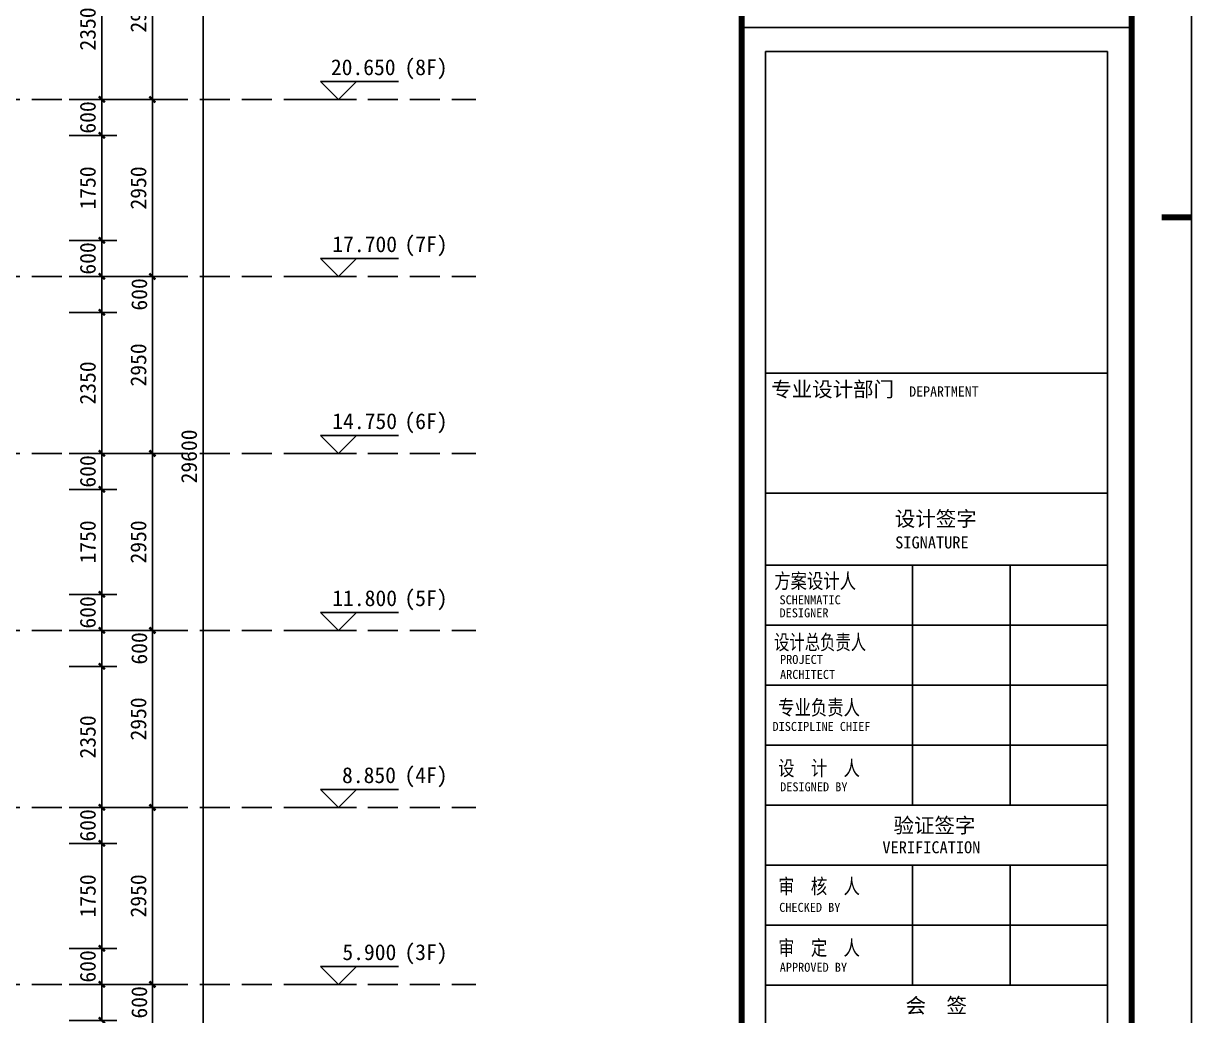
# Model space of a CAD drawing. Extents: x 646072 to 1012572, y -46617 to 16093.
# Drawn here: x 804852 to 824372, y -30172 to -13635 of the extents above; entities that cross this region are included whole.
import ezdxf

# ---------------------------------------------------------------- set-up
doc = ezdxf.new("R2010")
doc.units = 0
doc.header["$LTSCALE"] = 1000
doc.header["$MEASUREMENT"] = 0
for name, pattern in [('3#楼-HZS$0$3#楼-HZS$0$__DASH', [0.35, 0.25, -0.1]), ('3#楼-HZS$0$DOTE', [2.42, 2, -0.2, 0.02, -0.2]), ('DASH', [0.35, 0.25, -0.1])]:
    doc.linetypes.add(name, pattern=pattern)
doc.layers.get('Defpoints').update_dxf_attribs({"color": 4, "linetype": 'DASH'})
for name, color, linetype in [('3#楼-HZS$0$3#楼-HZS$0$DIM_ELEV', 3, 'Continuous'), ('3#楼-HZS$0$3#楼-HZS$0$DOTE', 1, '3#楼-HZS$0$DOTE'), ('3#楼-HZS$0$3#楼-HZS$0$PUB_DIM', 3, 'Continuous'), ('3#楼-HZS$0$3#楼-HZS$0$PUB_TEXT', 7, 'Continuous'), ('A1-无手签$0$A-ANNO-TTLB', 7, 'Continuous'), ('图签$0$A-ANNO-TTLB', 7, 'Continuous')]:
    doc.layers.add(name, color=color, linetype=linetype)
doc.layers.add('图签$0$HIDDENLINE', color=250, linetype='Continuous', plot=False)
doc.styles.add('3#楼-HZS$0$3#楼-HZS$0$_TCH_DIM', font='')
doc.styles.add('3#楼-HZS$0$3#楼-HZS$0$_TCH_DIM_T3', font='')
doc.styles.add('图签$0$楷体', font='simkai.ttf')
doc.styles.add('图签$0$黑体', font='simhei.ttf')
doc.styles.get('3#楼-HZS$0$3#楼-HZS$0$_TCH_DIM').set_extended_font_data('SimSun')
doc.styles.get('3#楼-HZS$0$3#楼-HZS$0$_TCH_DIM_T3').set_extended_font_data('SimSun')
doc.dimstyles.new('3#楼-HZS$0$3#楼-HZS$0$_TCH_ARCH&&100', dxfattribs={"dimtxt": 264.345992, "dimasz": 100, "dimexe": 250, "dimexo": 300, "dimgap": 100, "dimtad": 1, "dimdec": 0, "dimzin": 0, "dimdsep": 46, "dimtxsty": '3#楼-HZS$0$3#楼-HZS$0$_TCH_DIM_T3', "dimblk": '3#楼-HZS$0$3#楼-HZS$0$_ArchTick', "dimcen": 0.09, "dimclrt": 7, "dimazin": 2, "dimtfac": 1, "dimtdec": 0, "dimtix": 1, "dimtmove": 2, "dimatfit": 3, "dimfxl": 100, "dimtolj": 1, "dimtzin": 0, "dimarcsym": 0})

# ---------------------------------------------------------------- blocks, each defined once
blk = doc.blocks.new('3#楼-HZS$0$3#楼-HZS$0$_ArchTick')
at = {"color": 0, "linetype": 'ByBlock', "const_width": 0.4}
blk.add_lwpolyline([(-0.5, -0.5), (0.5, 0.5)], dxfattribs=at)
blk = doc.blocks.new('*D719')
at = {"layer": '3#楼-HZS$0$3#楼-HZS$0$PUB_DIM', "color": 0, "lineweight": -2, "transparency": 16777216}
for p, q in [((806459, -11952), (807252, -11952)), ((807002, -14902), (807002, -11952)), ((806459, -14902), (807252, -14902))]:
    blk.add_line(p, q, dxfattribs=at)
at = {"layer": 'Defpoints', "color": 0, "transparency": 16777216}
for p in [(806159, -11952), (807002, -11952), (806159, -14902)]:
    blk.add_point(p, dxfattribs=at)
at = {"layer": '3#楼-HZS$0$3#楼-HZS$0$PUB_DIM', "color": 0, "lineweight": -2, "transparency": 16777216, "xscale": 100, "yscale": 100, "zscale": 100}
for p, rotation in [((807002, -11952), 90), ((807002, -14902), 270)]:
    blk.add_blockref('3#楼-HZS$0$3#楼-HZS$0$_ArchTick', p, dxfattribs=dict(at, rotation=rotation))
at = {"layer": '3#楼-HZS$0$3#楼-HZS$0$PUB_DIM', "color": 7, "transparency": 16777216, "insert": (806770, -13427), "char_height": 264.3, "attachment_point": 5, "rotation": 90, "style": '3#楼-HZS$0$3#楼-HZS$0$_TCH_DIM_T3'}
blk.add_mtext('\\A1;2950', dxfattribs=at)
blk = doc.blocks.new('*D720')
at = {"layer": '3#楼-HZS$0$3#楼-HZS$0$PUB_DIM', "color": 0, "lineweight": -2, "transparency": 16777216}
for p, q in [((806459, -14902), (807252, -14902)), ((807002, -17852), (807002, -14902)), ((806459, -17852), (807252, -17852))]:
    blk.add_line(p, q, dxfattribs=at)
at = {"layer": 'Defpoints', "color": 0, "transparency": 16777216}
for p in [(806159, -14902), (807002, -14902), (806159, -17852)]:
    blk.add_point(p, dxfattribs=at)
at = {"layer": '3#楼-HZS$0$3#楼-HZS$0$PUB_DIM', "color": 0, "lineweight": -2, "transparency": 16777216, "xscale": 100, "yscale": 100, "zscale": 100}
for p, rotation in [((807002, -14902), 90), ((807002, -17852), 270)]:
    blk.add_blockref('3#楼-HZS$0$3#楼-HZS$0$_ArchTick', p, dxfattribs=dict(at, rotation=rotation))
at = {"layer": '3#楼-HZS$0$3#楼-HZS$0$PUB_DIM', "color": 7, "transparency": 16777216, "insert": (806770, -16377), "char_height": 264.3, "attachment_point": 5, "rotation": 90, "style": '3#楼-HZS$0$3#楼-HZS$0$_TCH_DIM_T3'}
blk.add_mtext('\\A1;2950', dxfattribs=at)
blk = doc.blocks.new('*D721')
at = {"layer": '3#楼-HZS$0$3#楼-HZS$0$PUB_DIM', "color": 0, "lineweight": -2, "transparency": 16777216}
for p, q in [((806459, -17852), (807252, -17852)), ((807002, -20802), (807002, -17852)), ((806459, -20802), (807252, -20802))]:
    blk.add_line(p, q, dxfattribs=at)
at = {"layer": 'Defpoints', "color": 0, "transparency": 16777216}
for p in [(806159, -17852), (807002, -17852), (806159, -20802)]:
    blk.add_point(p, dxfattribs=at)
at = {"layer": '3#楼-HZS$0$3#楼-HZS$0$PUB_DIM', "color": 0, "lineweight": -2, "transparency": 16777216, "xscale": 100, "yscale": 100, "zscale": 100}
for p, rotation in [((807002, -17852), 90), ((807002, -20802), 270)]:
    blk.add_blockref('3#楼-HZS$0$3#楼-HZS$0$_ArchTick', p, dxfattribs=dict(at, rotation=rotation))
at = {"layer": '3#楼-HZS$0$3#楼-HZS$0$PUB_DIM', "color": 7, "transparency": 16777216, "insert": (806770, -19327), "char_height": 264.3, "attachment_point": 5, "rotation": 90, "style": '3#楼-HZS$0$3#楼-HZS$0$_TCH_DIM_T3'}
blk.add_mtext('\\A1;2950', dxfattribs=at)
blk = doc.blocks.new('*D722')
at = {"layer": '3#楼-HZS$0$3#楼-HZS$0$PUB_DIM', "color": 0, "lineweight": -2, "transparency": 16777216}
for p, q in [((806459, -20802), (807252, -20802)), ((807002, -23752), (807002, -20802)), ((806459, -23752), (807252, -23752))]:
    blk.add_line(p, q, dxfattribs=at)
at = {"layer": 'Defpoints', "color": 0, "transparency": 16777216}
for p in [(806159, -20802), (807002, -20802), (806159, -23752)]:
    blk.add_point(p, dxfattribs=at)
at = {"layer": '3#楼-HZS$0$3#楼-HZS$0$PUB_DIM', "color": 0, "lineweight": -2, "transparency": 16777216, "xscale": 100, "yscale": 100, "zscale": 100}
for p, rotation in [((807002, -20802), 90), ((807002, -23752), 270)]:
    blk.add_blockref('3#楼-HZS$0$3#楼-HZS$0$_ArchTick', p, dxfattribs=dict(at, rotation=rotation))
at = {"layer": '3#楼-HZS$0$3#楼-HZS$0$PUB_DIM', "color": 7, "transparency": 16777216, "insert": (806770, -22277), "char_height": 264.3, "attachment_point": 5, "rotation": 90, "style": '3#楼-HZS$0$3#楼-HZS$0$_TCH_DIM_T3'}
blk.add_mtext('\\A1;2950', dxfattribs=at)
blk = doc.blocks.new('*D723')
at = {"layer": '3#楼-HZS$0$3#楼-HZS$0$PUB_DIM', "color": 0, "lineweight": -2, "transparency": 16777216}
for p, q in [((806459, -23752), (807252, -23752)), ((807002, -26702), (807002, -23752)), ((806459, -26702), (807252, -26702))]:
    blk.add_line(p, q, dxfattribs=at)
at = {"layer": 'Defpoints', "color": 0, "transparency": 16777216}
for p in [(806159, -23752), (807002, -23752), (806159, -26702)]:
    blk.add_point(p, dxfattribs=at)
at = {"layer": '3#楼-HZS$0$3#楼-HZS$0$PUB_DIM', "color": 0, "lineweight": -2, "transparency": 16777216, "xscale": 100, "yscale": 100, "zscale": 100}
for p, rotation in [((807002, -23752), 90), ((807002, -26702), 270)]:
    blk.add_blockref('3#楼-HZS$0$3#楼-HZS$0$_ArchTick', p, dxfattribs=dict(at, rotation=rotation))
at = {"layer": '3#楼-HZS$0$3#楼-HZS$0$PUB_DIM', "color": 7, "transparency": 16777216, "insert": (806770, -25227), "char_height": 264.3, "attachment_point": 5, "rotation": 90, "style": '3#楼-HZS$0$3#楼-HZS$0$_TCH_DIM_T3'}
blk.add_mtext('\\A1;2950', dxfattribs=at)
blk = doc.blocks.new('*D724')
at = {"layer": '3#楼-HZS$0$3#楼-HZS$0$PUB_DIM', "color": 0, "lineweight": -2, "transparency": 16777216}
for p, q in [((806459, -26702), (807252, -26702)), ((807002, -29652), (807002, -26702)), ((806459, -29652), (807252, -29652))]:
    blk.add_line(p, q, dxfattribs=at)
at = {"layer": 'Defpoints', "color": 0, "transparency": 16777216}
for p in [(806159, -26702), (807002, -26702), (806159, -29652)]:
    blk.add_point(p, dxfattribs=at)
at = {"layer": '3#楼-HZS$0$3#楼-HZS$0$PUB_DIM', "color": 0, "lineweight": -2, "transparency": 16777216, "xscale": 100, "yscale": 100, "zscale": 100}
for p, rotation in [((807002, -26702), 90), ((807002, -29652), 270)]:
    blk.add_blockref('3#楼-HZS$0$3#楼-HZS$0$_ArchTick', p, dxfattribs=dict(at, rotation=rotation))
at = {"layer": '3#楼-HZS$0$3#楼-HZS$0$PUB_DIM', "color": 7, "transparency": 16777216, "insert": (806770, -28177), "char_height": 264.3, "attachment_point": 5, "rotation": 90, "style": '3#楼-HZS$0$3#楼-HZS$0$_TCH_DIM_T3'}
blk.add_mtext('\\A1;2950', dxfattribs=at)
blk = doc.blocks.new('*D725')
at = {"layer": '3#楼-HZS$0$3#楼-HZS$0$PUB_DIM', "color": 0, "lineweight": -2, "transparency": 16777216}
for p, q in [((806459, -29652), (807252, -29652)), ((807002, -32602), (807002, -29652)), ((806459, -32602), (807252, -32602))]:
    blk.add_line(p, q, dxfattribs=at)
at = {"layer": 'Defpoints', "color": 0, "transparency": 16777216}
for p in [(806159, -29652), (807002, -29652), (806159, -32602)]:
    blk.add_point(p, dxfattribs=at)
at = {"layer": '3#楼-HZS$0$3#楼-HZS$0$PUB_DIM', "color": 0, "lineweight": -2, "transparency": 16777216, "xscale": 100, "yscale": 100, "zscale": 100}
for p, rotation in [((807002, -29652), 90), ((807002, -32602), 270)]:
    blk.add_blockref('3#楼-HZS$0$3#楼-HZS$0$_ArchTick', p, dxfattribs=dict(at, rotation=rotation))
at = {"layer": '3#楼-HZS$0$3#楼-HZS$0$PUB_DIM', "color": 7, "transparency": 16777216, "insert": (806770, -31127), "char_height": 264.3, "attachment_point": 5, "rotation": 90, "style": '3#楼-HZS$0$3#楼-HZS$0$_TCH_DIM_T3'}
blk.add_mtext('\\A1;2950', dxfattribs=at)
blk = doc.blocks.new('*D729')
at = {"layer": '3#楼-HZS$0$3#楼-HZS$0$PUB_DIM', "color": 0, "lineweight": -2, "transparency": 16777216}
for p, q in [((807302, -6052), (808096, -6052)), ((807846, -35652), (807846, -6052)), ((807302, -35652), (808096, -35652))]:
    blk.add_line(p, q, dxfattribs=at)
at = {"layer": 'Defpoints', "color": 0, "transparency": 16777216}
for p in [(807002, -6052), (807846, -6052), (807002, -35652)]:
    blk.add_point(p, dxfattribs=at)
at = {"layer": '3#楼-HZS$0$3#楼-HZS$0$PUB_DIM', "color": 0, "lineweight": -2, "transparency": 16777216, "xscale": 100, "yscale": 100, "zscale": 100}
for p, rotation in [((807846, -6052), 90), ((807846, -35652), 270)]:
    blk.add_blockref('3#楼-HZS$0$3#楼-HZS$0$_ArchTick', p, dxfattribs=dict(at, rotation=rotation))
at = {"layer": '3#楼-HZS$0$3#楼-HZS$0$PUB_DIM', "color": 7, "transparency": 16777216, "insert": (807614, -20852), "char_height": 264.3, "attachment_point": 5, "rotation": 90, "style": '3#楼-HZS$0$3#楼-HZS$0$_TCH_DIM_T3'}
blk.add_mtext('\\A1;29600', dxfattribs=at)
blk = doc.blocks.new('*D916')
at = {"layer": '3#楼-HZS$0$3#楼-HZS$0$PUB_DIM', "color": 0, "lineweight": -2, "transparency": 16777216}
for p, q in [((805615, -12552), (806409, -12552)), ((806159, -14902), (806159, -12552)), ((805615, -14902), (806409, -14902))]:
    blk.add_line(p, q, dxfattribs=at)
at = {"layer": 'Defpoints', "color": 0, "transparency": 16777216}
for p in [(805315, -12552), (806159, -12552), (805315, -14902)]:
    blk.add_point(p, dxfattribs=at)
at = {"layer": '3#楼-HZS$0$3#楼-HZS$0$PUB_DIM', "color": 0, "lineweight": -2, "transparency": 16777216, "xscale": 100, "yscale": 100, "zscale": 100}
for p, rotation in [((806159, -12552), 90), ((806159, -14902), 270)]:
    blk.add_blockref('3#楼-HZS$0$3#楼-HZS$0$_ArchTick', p, dxfattribs=dict(at, rotation=rotation))
at = {"layer": '3#楼-HZS$0$3#楼-HZS$0$PUB_DIM', "color": 7, "transparency": 16777216, "insert": (805926, -13727), "char_height": 264.3, "attachment_point": 5, "rotation": 90, "style": '3#楼-HZS$0$3#楼-HZS$0$_TCH_DIM_T3'}
blk.add_mtext('\\A1;2350', dxfattribs=at)
blk = doc.blocks.new('*D917')
at = {"layer": '3#楼-HZS$0$3#楼-HZS$0$PUB_DIM', "color": 0, "lineweight": -2, "transparency": 16777216}
for p, q in [((806159, -14902), (806159, -14802)), ((805615, -14902), (806409, -14902)), ((806159, -15502), (806159, -14902)), ((805615, -15502), (806409, -15502)), ((806159, -15502), (806159, -15602))]:
    blk.add_line(p, q, dxfattribs=at)
at = {"layer": 'Defpoints', "color": 0, "transparency": 16777216}
for p in [(805315, -14902), (806159, -14902), (805315, -15502)]:
    blk.add_point(p, dxfattribs=at)
at = {"layer": '3#楼-HZS$0$3#楼-HZS$0$PUB_DIM', "color": 0, "lineweight": -2, "transparency": 16777216, "xscale": 100, "yscale": 100, "zscale": 100}
for p, rotation in [((806159, -14902), 270), ((806159, -15502), 90)]:
    blk.add_blockref('3#楼-HZS$0$3#楼-HZS$0$_ArchTick', p, dxfattribs=dict(at, rotation=rotation))
at = {"layer": '3#楼-HZS$0$3#楼-HZS$0$PUB_DIM', "color": 7, "transparency": 16777216, "insert": (805926, -15202), "char_height": 264.3, "attachment_point": 5, "rotation": 90, "style": '3#楼-HZS$0$3#楼-HZS$0$_TCH_DIM_T3'}
blk.add_mtext('\\A1;600', dxfattribs=at)
blk = doc.blocks.new('*D918')
at = {"layer": '3#楼-HZS$0$3#楼-HZS$0$PUB_DIM', "color": 0, "lineweight": -2, "transparency": 16777216}
for p, q in [((805615, -15502), (806409, -15502)), ((806159, -17252), (806159, -15502)), ((805615, -17252), (806409, -17252))]:
    blk.add_line(p, q, dxfattribs=at)
at = {"layer": 'Defpoints', "color": 0, "transparency": 16777216}
for p in [(805315, -15502), (806159, -15502), (805315, -17252)]:
    blk.add_point(p, dxfattribs=at)
at = {"layer": '3#楼-HZS$0$3#楼-HZS$0$PUB_DIM', "color": 0, "lineweight": -2, "transparency": 16777216, "xscale": 100, "yscale": 100, "zscale": 100}
for p, rotation in [((806159, -15502), 90), ((806159, -17252), 270)]:
    blk.add_blockref('3#楼-HZS$0$3#楼-HZS$0$_ArchTick', p, dxfattribs=dict(at, rotation=rotation))
at = {"layer": '3#楼-HZS$0$3#楼-HZS$0$PUB_DIM', "color": 7, "transparency": 16777216, "insert": (805926, -16377), "char_height": 264.3, "attachment_point": 5, "rotation": 90, "style": '3#楼-HZS$0$3#楼-HZS$0$_TCH_DIM_T3'}
blk.add_mtext('\\A1;1750', dxfattribs=at)
blk = doc.blocks.new('*D919')
at = {"layer": '3#楼-HZS$0$3#楼-HZS$0$PUB_DIM', "color": 0, "lineweight": -2, "transparency": 16777216}
for p, q in [((806159, -17252), (806159, -17152)), ((805615, -17252), (806409, -17252)), ((806159, -17852), (806159, -17252)), ((805615, -17852), (806409, -17852)), ((806159, -17852), (806159, -17952))]:
    blk.add_line(p, q, dxfattribs=at)
at = {"layer": 'Defpoints', "color": 0, "transparency": 16777216}
for p in [(805315, -17252), (806159, -17252), (805315, -17852)]:
    blk.add_point(p, dxfattribs=at)
at = {"layer": '3#楼-HZS$0$3#楼-HZS$0$PUB_DIM', "color": 0, "lineweight": -2, "transparency": 16777216, "xscale": 100, "yscale": 100, "zscale": 100}
for p, rotation in [((806159, -17252), 270), ((806159, -17852), 90)]:
    blk.add_blockref('3#楼-HZS$0$3#楼-HZS$0$_ArchTick', p, dxfattribs=dict(at, rotation=rotation))
at = {"layer": '3#楼-HZS$0$3#楼-HZS$0$PUB_DIM', "color": 7, "transparency": 16777216, "insert": (805926, -17552), "char_height": 264.3, "attachment_point": 5, "rotation": 90, "style": '3#楼-HZS$0$3#楼-HZS$0$_TCH_DIM_T3'}
blk.add_mtext('\\A1;600', dxfattribs=at)
blk = doc.blocks.new('*D920')
at = {"layer": '3#楼-HZS$0$3#楼-HZS$0$PUB_DIM', "color": 0, "lineweight": -2, "transparency": 16777216}
for p, q in [((805615, -17852), (806409, -17852)), ((806159, -18452), (806159, -17852)), ((805615, -18452), (806409, -18452))]:
    blk.add_line(p, q, dxfattribs=at)
at = {"layer": 'Defpoints', "color": 0, "transparency": 16777216}
for p in [(805315, -17852), (806159, -17852), (805315, -18452)]:
    blk.add_point(p, dxfattribs=at)
at = {"layer": '3#楼-HZS$0$3#楼-HZS$0$PUB_DIM', "color": 0, "lineweight": -2, "transparency": 16777216, "xscale": 100, "yscale": 100, "zscale": 100}
for p, rotation in [((806159, -17852), 90), ((806159, -18452), 270)]:
    blk.add_blockref('3#楼-HZS$0$3#楼-HZS$0$_ArchTick', p, dxfattribs=dict(at, rotation=rotation))
at = {"layer": '3#楼-HZS$0$3#楼-HZS$0$PUB_DIM', "color": 7, "transparency": 16777216, "insert": (806784, -18152), "char_height": 264.3, "attachment_point": 5, "rotation": 90, "style": '3#楼-HZS$0$3#楼-HZS$0$_TCH_DIM_T3'}
blk.add_mtext('\\A1;600', dxfattribs=at)
blk = doc.blocks.new('*D921')
at = {"layer": '3#楼-HZS$0$3#楼-HZS$0$PUB_DIM', "color": 0, "lineweight": -2, "transparency": 16777216}
for p, q in [((805615, -18452), (806409, -18452)), ((806159, -20802), (806159, -18452)), ((805615, -20802), (806409, -20802))]:
    blk.add_line(p, q, dxfattribs=at)
at = {"layer": 'Defpoints', "color": 0, "transparency": 16777216}
for p in [(805315, -18452), (806159, -18452), (805315, -20802)]:
    blk.add_point(p, dxfattribs=at)
at = {"layer": '3#楼-HZS$0$3#楼-HZS$0$PUB_DIM', "color": 0, "lineweight": -2, "transparency": 16777216, "xscale": 100, "yscale": 100, "zscale": 100}
for p, rotation in [((806159, -18452), 90), ((806159, -20802), 270)]:
    blk.add_blockref('3#楼-HZS$0$3#楼-HZS$0$_ArchTick', p, dxfattribs=dict(at, rotation=rotation))
at = {"layer": '3#楼-HZS$0$3#楼-HZS$0$PUB_DIM', "color": 7, "transparency": 16777216, "insert": (805926, -19627), "char_height": 264.3, "attachment_point": 5, "rotation": 90, "style": '3#楼-HZS$0$3#楼-HZS$0$_TCH_DIM_T3'}
blk.add_mtext('\\A1;2350', dxfattribs=at)
blk = doc.blocks.new('*D922')
at = {"layer": '3#楼-HZS$0$3#楼-HZS$0$PUB_DIM', "color": 0, "lineweight": -2, "transparency": 16777216}
for p, q in [((805615, -20802), (806409, -20802)), ((806159, -20802), (806159, -20702)), ((806159, -21402), (806159, -20802)), ((805615, -21402), (806409, -21402)), ((806159, -21402), (806159, -21502))]:
    blk.add_line(p, q, dxfattribs=at)
at = {"layer": 'Defpoints', "color": 0, "transparency": 16777216}
for p in [(805315, -20802), (806159, -20802), (805315, -21402)]:
    blk.add_point(p, dxfattribs=at)
at = {"layer": '3#楼-HZS$0$3#楼-HZS$0$PUB_DIM', "color": 0, "lineweight": -2, "transparency": 16777216, "xscale": 100, "yscale": 100, "zscale": 100}
for p, rotation in [((806159, -20802), 270), ((806159, -21402), 90)]:
    blk.add_blockref('3#楼-HZS$0$3#楼-HZS$0$_ArchTick', p, dxfattribs=dict(at, rotation=rotation))
at = {"layer": '3#楼-HZS$0$3#楼-HZS$0$PUB_DIM', "color": 7, "transparency": 16777216, "insert": (805926, -21102), "char_height": 264.3, "attachment_point": 5, "rotation": 90, "style": '3#楼-HZS$0$3#楼-HZS$0$_TCH_DIM_T3'}
blk.add_mtext('\\A1;600', dxfattribs=at)
blk = doc.blocks.new('*D923')
at = {"layer": '3#楼-HZS$0$3#楼-HZS$0$PUB_DIM', "color": 0, "lineweight": -2, "transparency": 16777216}
for p, q in [((805615, -21402), (806409, -21402)), ((806159, -23152), (806159, -21402)), ((805615, -23152), (806409, -23152))]:
    blk.add_line(p, q, dxfattribs=at)
at = {"layer": 'Defpoints', "color": 0, "transparency": 16777216}
for p in [(805315, -21402), (806159, -21402), (805315, -23152)]:
    blk.add_point(p, dxfattribs=at)
at = {"layer": '3#楼-HZS$0$3#楼-HZS$0$PUB_DIM', "color": 0, "lineweight": -2, "transparency": 16777216, "xscale": 100, "yscale": 100, "zscale": 100}
for p, rotation in [((806159, -21402), 90), ((806159, -23152), 270)]:
    blk.add_blockref('3#楼-HZS$0$3#楼-HZS$0$_ArchTick', p, dxfattribs=dict(at, rotation=rotation))
at = {"layer": '3#楼-HZS$0$3#楼-HZS$0$PUB_DIM', "color": 7, "transparency": 16777216, "insert": (805926, -22277), "char_height": 264.3, "attachment_point": 5, "rotation": 90, "style": '3#楼-HZS$0$3#楼-HZS$0$_TCH_DIM_T3'}
blk.add_mtext('\\A1;1750', dxfattribs=at)
blk = doc.blocks.new('*D924')
at = {"layer": '3#楼-HZS$0$3#楼-HZS$0$PUB_DIM', "color": 0, "lineweight": -2, "transparency": 16777216}
for p, q in [((805615, -23152), (806409, -23152)), ((806159, -23152), (806159, -23052)), ((806159, -23752), (806159, -23152)), ((805615, -23752), (806409, -23752)), ((806159, -23752), (806159, -23852))]:
    blk.add_line(p, q, dxfattribs=at)
at = {"layer": 'Defpoints', "color": 0, "transparency": 16777216}
for p in [(805315, -23152), (806159, -23152), (805315, -23752)]:
    blk.add_point(p, dxfattribs=at)
at = {"layer": '3#楼-HZS$0$3#楼-HZS$0$PUB_DIM', "color": 0, "lineweight": -2, "transparency": 16777216, "xscale": 100, "yscale": 100, "zscale": 100}
for p, rotation in [((806159, -23152), 270), ((806159, -23752), 90)]:
    blk.add_blockref('3#楼-HZS$0$3#楼-HZS$0$_ArchTick', p, dxfattribs=dict(at, rotation=rotation))
at = {"layer": '3#楼-HZS$0$3#楼-HZS$0$PUB_DIM', "color": 7, "transparency": 16777216, "insert": (805926, -23452), "char_height": 264.3, "attachment_point": 5, "rotation": 90, "style": '3#楼-HZS$0$3#楼-HZS$0$_TCH_DIM_T3'}
blk.add_mtext('\\A1;600', dxfattribs=at)
blk = doc.blocks.new('*D925')
at = {"layer": '3#楼-HZS$0$3#楼-HZS$0$PUB_DIM', "color": 0, "lineweight": -2, "transparency": 16777216}
for p, q in [((805615, -23752), (806409, -23752)), ((806159, -24352), (806159, -23752)), ((805615, -24352), (806409, -24352))]:
    blk.add_line(p, q, dxfattribs=at)
at = {"layer": 'Defpoints', "color": 0, "transparency": 16777216}
for p in [(805315, -23752), (806159, -23752), (805315, -24352)]:
    blk.add_point(p, dxfattribs=at)
at = {"layer": '3#楼-HZS$0$3#楼-HZS$0$PUB_DIM', "color": 0, "lineweight": -2, "transparency": 16777216, "xscale": 100, "yscale": 100, "zscale": 100}
for p, rotation in [((806159, -23752), 90), ((806159, -24352), 270)]:
    blk.add_blockref('3#楼-HZS$0$3#楼-HZS$0$_ArchTick', p, dxfattribs=dict(at, rotation=rotation))
at = {"layer": '3#楼-HZS$0$3#楼-HZS$0$PUB_DIM', "color": 7, "transparency": 16777216, "insert": (806784, -24052), "char_height": 264.3, "attachment_point": 5, "rotation": 90, "style": '3#楼-HZS$0$3#楼-HZS$0$_TCH_DIM_T3'}
blk.add_mtext('\\A1;600', dxfattribs=at)
blk = doc.blocks.new('*D926')
at = {"layer": '3#楼-HZS$0$3#楼-HZS$0$PUB_DIM', "color": 0, "lineweight": -2, "transparency": 16777216}
for p, q in [((805615, -24352), (806409, -24352)), ((806159, -26702), (806159, -24352)), ((805615, -26702), (806409, -26702))]:
    blk.add_line(p, q, dxfattribs=at)
at = {"layer": 'Defpoints', "color": 0, "transparency": 16777216}
for p in [(805315, -24352), (806159, -24352), (805315, -26702)]:
    blk.add_point(p, dxfattribs=at)
at = {"layer": '3#楼-HZS$0$3#楼-HZS$0$PUB_DIM', "color": 0, "lineweight": -2, "transparency": 16777216, "xscale": 100, "yscale": 100, "zscale": 100}
for p, rotation in [((806159, -24352), 90), ((806159, -26702), 270)]:
    blk.add_blockref('3#楼-HZS$0$3#楼-HZS$0$_ArchTick', p, dxfattribs=dict(at, rotation=rotation))
at = {"layer": '3#楼-HZS$0$3#楼-HZS$0$PUB_DIM', "color": 7, "transparency": 16777216, "insert": (805926, -25527), "char_height": 264.3, "attachment_point": 5, "rotation": 90, "style": '3#楼-HZS$0$3#楼-HZS$0$_TCH_DIM_T3'}
blk.add_mtext('\\A1;2350', dxfattribs=at)
blk = doc.blocks.new('*D927')
at = {"layer": '3#楼-HZS$0$3#楼-HZS$0$PUB_DIM', "color": 0, "lineweight": -2, "transparency": 16777216}
for p, q in [((805615, -26702), (806409, -26702)), ((806159, -26702), (806159, -26602)), ((806159, -27302), (806159, -26702)), ((805615, -27302), (806409, -27302)), ((806159, -27302), (806159, -27402))]:
    blk.add_line(p, q, dxfattribs=at)
at = {"layer": 'Defpoints', "color": 0, "transparency": 16777216}
for p in [(805315, -26702), (806159, -26702), (805315, -27302)]:
    blk.add_point(p, dxfattribs=at)
at = {"layer": '3#楼-HZS$0$3#楼-HZS$0$PUB_DIM', "color": 0, "lineweight": -2, "transparency": 16777216, "xscale": 100, "yscale": 100, "zscale": 100}
for p, rotation in [((806159, -26702), 270), ((806159, -27302), 90)]:
    blk.add_blockref('3#楼-HZS$0$3#楼-HZS$0$_ArchTick', p, dxfattribs=dict(at, rotation=rotation))
at = {"layer": '3#楼-HZS$0$3#楼-HZS$0$PUB_DIM', "color": 7, "transparency": 16777216, "insert": (805926, -27002), "char_height": 264.3, "attachment_point": 5, "rotation": 90, "style": '3#楼-HZS$0$3#楼-HZS$0$_TCH_DIM_T3'}
blk.add_mtext('\\A1;600', dxfattribs=at)
blk = doc.blocks.new('*D928')
at = {"layer": '3#楼-HZS$0$3#楼-HZS$0$PUB_DIM', "color": 0, "lineweight": -2, "transparency": 16777216}
for p, q in [((805615, -27302), (806409, -27302)), ((806159, -29052), (806159, -27302)), ((805615, -29052), (806409, -29052))]:
    blk.add_line(p, q, dxfattribs=at)
at = {"layer": 'Defpoints', "color": 0, "transparency": 16777216}
for p in [(805315, -27302), (806159, -27302), (805315, -29052)]:
    blk.add_point(p, dxfattribs=at)
at = {"layer": '3#楼-HZS$0$3#楼-HZS$0$PUB_DIM', "color": 0, "lineweight": -2, "transparency": 16777216, "xscale": 100, "yscale": 100, "zscale": 100}
for p, rotation in [((806159, -27302), 90), ((806159, -29052), 270)]:
    blk.add_blockref('3#楼-HZS$0$3#楼-HZS$0$_ArchTick', p, dxfattribs=dict(at, rotation=rotation))
at = {"layer": '3#楼-HZS$0$3#楼-HZS$0$PUB_DIM', "color": 7, "transparency": 16777216, "insert": (805926, -28177), "char_height": 264.3, "attachment_point": 5, "rotation": 90, "style": '3#楼-HZS$0$3#楼-HZS$0$_TCH_DIM_T3'}
blk.add_mtext('\\A1;1750', dxfattribs=at)
blk = doc.blocks.new('*D887')
at = {"layer": '3#楼-HZS$0$3#楼-HZS$0$PUB_DIM', "color": 0, "lineweight": -2, "transparency": 16777216}
for p, q in [((805615, -29052), (806409, -29052)), ((806159, -29052), (806159, -28952)), ((806159, -29652), (806159, -29052)), ((805615, -29652), (806409, -29652)), ((806159, -29652), (806159, -29752))]:
    blk.add_line(p, q, dxfattribs=at)
at = {"layer": 'Defpoints', "color": 0, "transparency": 16777216}
for p in [(805315, -29052), (806159, -29052), (805315, -29652)]:
    blk.add_point(p, dxfattribs=at)
at = {"layer": '3#楼-HZS$0$3#楼-HZS$0$PUB_DIM', "color": 0, "lineweight": -2, "transparency": 16777216, "xscale": 100, "yscale": 100, "zscale": 100}
for p, rotation in [((806159, -29052), 270), ((806159, -29652), 90)]:
    blk.add_blockref('3#楼-HZS$0$3#楼-HZS$0$_ArchTick', p, dxfattribs=dict(at, rotation=rotation))
at = {"layer": '3#楼-HZS$0$3#楼-HZS$0$PUB_DIM', "color": 7, "transparency": 16777216, "insert": (805926, -29352), "char_height": 264.3, "attachment_point": 5, "rotation": 90, "style": '3#楼-HZS$0$3#楼-HZS$0$_TCH_DIM_T3'}
blk.add_mtext('\\A1;600', dxfattribs=at)
blk = doc.blocks.new('*D888')
at = {"layer": '3#楼-HZS$0$3#楼-HZS$0$PUB_DIM', "color": 0, "lineweight": -2, "transparency": 16777216}
for p, q in [((805615, -29652), (806409, -29652)), ((806159, -30252), (806159, -29652)), ((805615, -30252), (806409, -30252))]:
    blk.add_line(p, q, dxfattribs=at)
at = {"layer": 'Defpoints', "color": 0, "transparency": 16777216}
for p in [(805315, -29652), (806159, -29652), (805315, -30252)]:
    blk.add_point(p, dxfattribs=at)
at = {"layer": '3#楼-HZS$0$3#楼-HZS$0$PUB_DIM', "color": 0, "lineweight": -2, "transparency": 16777216, "xscale": 100, "yscale": 100, "zscale": 100}
for p, rotation in [((806159, -29652), 90), ((806159, -30252), 270)]:
    blk.add_blockref('3#楼-HZS$0$3#楼-HZS$0$_ArchTick', p, dxfattribs=dict(at, rotation=rotation))
at = {"layer": '3#楼-HZS$0$3#楼-HZS$0$PUB_DIM', "color": 7, "transparency": 16777216, "insert": (806784, -29952), "char_height": 264.3, "attachment_point": 5, "rotation": 90, "style": '3#楼-HZS$0$3#楼-HZS$0$_TCH_DIM_T3'}
blk.add_mtext('\\A1;600', dxfattribs=at)

msp = doc.modelspace()

# ---------------------------------------------------------------- linework, layer by layer
at = {"layer": '3#楼-HZS$0$3#楼-HZS$0$DIM_ELEV'}
for p, q in [((810106.2, -14901.8), (809806.2, -14601.8)), ((809806.2, -14601.8), (811102.2, -14601.8)), ((810106.2, -14901.8), (810406.2, -14601.8)), ((809406.2, -14901.8), (810406.2, -14901.8)), ((810106.2, -17851.8), (809806.2, -17551.8)), ((809806.2, -17551.8), (811102.2, -17551.8)), ((810106.2, -17851.8), (810406.2, -17551.8)), ((809406.2, -17851.8), (810406.2, -17851.8)), ((810106.2, -20801.8), (809806.2, -20501.8)), ((809806.2, -20501.8), (811102.2, -20501.8)), ((810106.2, -20801.8), (810406.2, -20501.8)), ((809406.2, -20801.8), (810406.2, -20801.8)), ((810106.2, -23751.8), (809806.2, -23451.8)), ((809806.2, -23451.8), (811102.2, -23451.8)), ((810106.2, -23751.8), (810406.2, -23451.8)), ((809406.2, -23751.8), (810406.2, -23751.8)), ((810106.2, -26701.8), (809806.2, -26401.8)), ((809806.2, -26401.8), (811102.2, -26401.8)), ((810106.2, -26701.8), (810406.2, -26401.8)), ((809406.2, -26701.8), (810406.2, -26701.8)), ((810106.2, -29651.8), (809806.2, -29351.8)), ((809806.2, -29351.8), (811102.2, -29351.8)), ((810106.2, -29651.8), (810406.2, -29351.8)), ((809406.2, -29651.8), (810406.2, -29651.8))]:
    msp.add_line(p, q, dxfattribs=at)
at = {"layer": '3#楼-HZS$0$3#楼-HZS$0$DOTE', "linetype": '3#楼-HZS$0$3#楼-HZS$0$__DASH', "ltscale": 2}
for p, q in [((746894.8, -14901.8), (812394.8, -14901.8)), ((746894.8, -17851.8), (812394.8, -17851.8)), ((746894.8, -20801.8), (812394.8, -20801.8)), ((746894.8, -23751.8), (812394.8, -23751.8)), ((746894.8, -26701.8), (812394.8, -26701.8)), ((746894.8, -29651.8), (812394.8, -29651.8))]:
    msp.add_line(p, q, dxfattribs=at)
at = {"layer": 'A1-无手签$0$A-ANNO-TTLB'}
msp.add_lwpolyline([(740222, -46566.5), (740222, 12833.5), (824322, 12833.5), (824322, -46566.5)], close=True, dxfattribs=at)
at = {"layer": 'A1-无手签$0$A-ANNO-TTLB', "const_width": 100}
msp.add_lwpolyline([(742722, -45566.5), (823322, -45566.5), (823322, 11833.5), (742722, 11833.5)], close=True, dxfattribs=at)
for points in [[(816822, -45566.5), (816822, 11833.5)], [(823822, -16866.5), (824322, -16866.5)]]:
    msp.add_lwpolyline(points, dxfattribs=at)
at = {"layer": 'Defpoints'}
msp.add_lwpolyline([(816822, 11833.5), (742722, 11833.5), (742722, -45566.5), (816822, -45566.5)], close=True, dxfattribs=at)
at = {"layer": '图签$0$A-ANNO-TTLB'}
for p, q in [((823322, -13701.3), (816822, -13701.3)), ((823322, -45566.5), (823322, -13701.3)), ((817222, -19466.5), (822922, -19466.5)), ((817222, -21466.5), (822922, -21466.5)), ((817222, -22666.5), (822922, -22666.5)), ((818850.1, -22666.5), (822922, -22666.5)), ((819672, -26666.5), (819672, -22666.5)), ((821297, -26666.5), (821297, -22666.5)), ((817222, -23666.5), (822922, -23666.5)), ((817222, -24666.5), (822922, -24666.5)), ((817222, -25666.5), (822922, -25666.5)), ((817222, -26666.5), (822922, -26666.5)), ((817222, -27666.5), (822922, -27666.5)), ((819672, -29666.5), (819672, -27666.5)), ((821297, -29666.5), (821297, -27666.5)), ((817222, -28666.5), (822922, -28666.5)), ((817222, -29666.5), (822922, -29666.5))]:
    msp.add_line(p, q, dxfattribs=at)
at = {"layer": '图签$0$HIDDENLINE'}
for p, q in [((822922, -14104.1), (817222, -14104.1)), ((817222, -14104.1), (817222, -45169.3)), ((822922, -45169.3), (822922, -14104.1))]:
    msp.add_line(p, q, dxfattribs=at)

# ---------------------------------------------------------------- texts
at = {"layer": '3#楼-HZS$0$3#楼-HZS$0$PUB_TEXT', "color": 7, "style": '3#楼-HZS$0$3#楼-HZS$0$_TCH_DIM'}
for s, p in [('20.650', (809976.5, -14496.8)), ('(8F)', (811202.2, -14496.8)), ('(7F)', (811202.2, -17446.8)), ('17.700', (810000.1, -17446.8)), ('(6F)', (811202.2, -20396.8)), ('14.750', (810000.1, -20396.8)), ('11.800', (810000.1, -23346.8)), ('(5F)', (811202.2, -23346.8)), ('8.850', (810162.5, -26296.8)), ('(4F)', (811202.2, -26296.8)), ('5.900', (810168.4, -29246.8)), ('(3F)', (811202.2, -29246.8))]:
    msp.add_text(s, height=264.35, dxfattribs=at).set_placement(p)
at = {"layer": '图签$0$A-ANNO-TTLB'}
for s, height, style, p in [('专业设计部门', 250, '图签$0$楷体', (817316.5, -19856.9)), ('DEPARTMENT', 170, '图签$0$黑体', (819616, -19854.4)), ('设计签字', 250, '图签$0$楷体', (819376.4, -22015.9)), ('SIGNATURE', 200, '图签$0$黑体', (819381.8, -22385.7)), ('SCHENMATIC', 150, '图签$0$黑体', (817454, -23317.1)), ('DESIGNER', 150, '图签$0$黑体', (817454, -23534.3)), ('PROJECT', 150, '图签$0$黑体', (817462.7, -24310.8)), ('ARCHITECT', 150, '图签$0$黑体', (817462.7, -24560.4)), ('DISCIPLINE CHIEF', 150, '图签$0$黑体', (817337.2, -25427.6)), ('DESIGNED BY', 150, '图签$0$黑体', (817464.3, -26434.2)), ('验证签字', 250, '图签$0$楷体', (819354, -27127)), ('VERIFICATION', 200, '图签$0$黑体', (819168.8, -27466.6)), ('CHECKED BY', 150, '图签$0$黑体', (817448.7, -28442.7)), ('APPROVED BY', 150, '图签$0$黑体', (817457.6, -29441.9)), ('会  签', 250, '图签$0$楷体', (819554.5, -30128.8))]:
    msp.add_text(s, height=height, dxfattribs=dict(at, style=style)).set_placement(p)
at = {"layer": '图签$0$A-ANNO-TTLB', "style": '图签$0$楷体'}
for s, width, p in [('方案设计人', 0.8, (817366.4, -23053.4)), ('设计总负责人', 0.75, (817363.2, -24073.2)), ('专业负责人', 0.8, (817431.4, -25161.8)), ('设  计  人', 0.8, (817431.4, -26172.6)), ('审  核  人', 0.8, (817431.4, -28141.1)), ('审  定  人', 0.8, (817431.4, -29166.9))]:
    msp.add_text(s, height=250, dxfattribs=dict(at, width=width)).set_placement(p)

# ---------------------------------------------------------------- dimensions: what is measured, and where the dimension line sits
at = {"layer": '3#楼-HZS$0$3#楼-HZS$0$PUB_DIM'}
for p1, p2, picture, middle in [((807002.2, -35651.8), (807002.2, -6051.8), '*D729', (807613.7, -20851.8)), ((806158.5, -14901.8), (806158.5, -11951.8), '*D719', (806770, -13426.8)), ((805314.8, -14901.8), (805314.8, -12551.8), '*D916', (805926.3, -13726.8)), ((805314.8, -15501.8), (805314.8, -14901.8), '*D917', (805926.3, -15201.8)), ((806158.5, -17851.8), (806158.5, -14901.8), '*D720', (806770, -16376.8)), ((805314.8, -17251.8), (805314.8, -15501.8), '*D918', (805926.3, -16376.8)), ((805314.8, -17851.8), (805314.8, -17251.8), '*D919', (805926.3, -17551.8)), ((806158.5, -20801.8), (806158.5, -17851.8), '*D721', (806770, -19326.8)), ((805314.8, -20801.8), (805314.8, -18451.8), '*D921', (805926.3, -19626.8)), ((805314.8, -21401.8), (805314.8, -20801.8), '*D922', (805926.3, -21101.8)), ((806158.5, -23751.8), (806158.5, -20801.8), '*D722', (806770, -22276.8)), ((805314.8, -23151.8), (805314.8, -21401.8), '*D923', (805926.3, -22276.8)), ((805314.8, -23751.8), (805314.8, -23151.8), '*D924', (805926.3, -23451.8)), ((806158.5, -26701.8), (806158.5, -23751.8), '*D723', (806770, -25226.8)), ((805314.8, -26701.8), (805314.8, -24351.8), '*D926', (805926.3, -25526.8)), ((805314.8, -27301.8), (805314.8, -26701.8), '*D927', (805926.3, -27001.8)), ((806158.5, -29651.8), (806158.5, -26701.8), '*D724', (806770, -28176.8)), ((805314.8, -29051.8), (805314.8, -27301.8), '*D928', (805926.3, -28176.8)), ((805314.8, -29651.8), (805314.8, -29051.8), '*D887', (805926.3, -29351.8)), ((806158.5, -32601.8), (806158.5, -29651.8), '*D725', (806770, -31126.8))]:
    dim = msp.add_aligned_dim(p1=p1, p2=p2, distance=-843.7, dimstyle='3#楼-HZS$0$3#楼-HZS$0$_TCH_ARCH&&100', dxfattribs=at)
    dim.commit()
    dim.dimension.update_dxf_attribs({"geometry": picture, "text_midpoint": middle})
for base, p1, p2, picture, middle in [((806158.5, -17851.8), (805314.8, -18451.8), (805314.8, -17851.8), '*D920', (806783.5, -18151.8)), ((806158.5, -23751.8), (805314.8, -24351.8), (805314.8, -23751.8), '*D925', (806783.5, -24051.8)), ((806158.5, -29651.8), (805314.8, -30251.8), (805314.8, -29651.8), '*D888', (806783.5, -29951.8))]:
    dim = msp.add_linear_dim(base=base, p1=p1, p2=p2, angle=90, dimstyle='3#楼-HZS$0$3#楼-HZS$0$_TCH_ARCH&&100', dxfattribs=at)
    dim.commit()
    dim.dimension.update_dxf_attribs({"geometry": picture, "text_midpoint": middle, "dimtype": 161})

doc.saveas('drawing.dxf')
